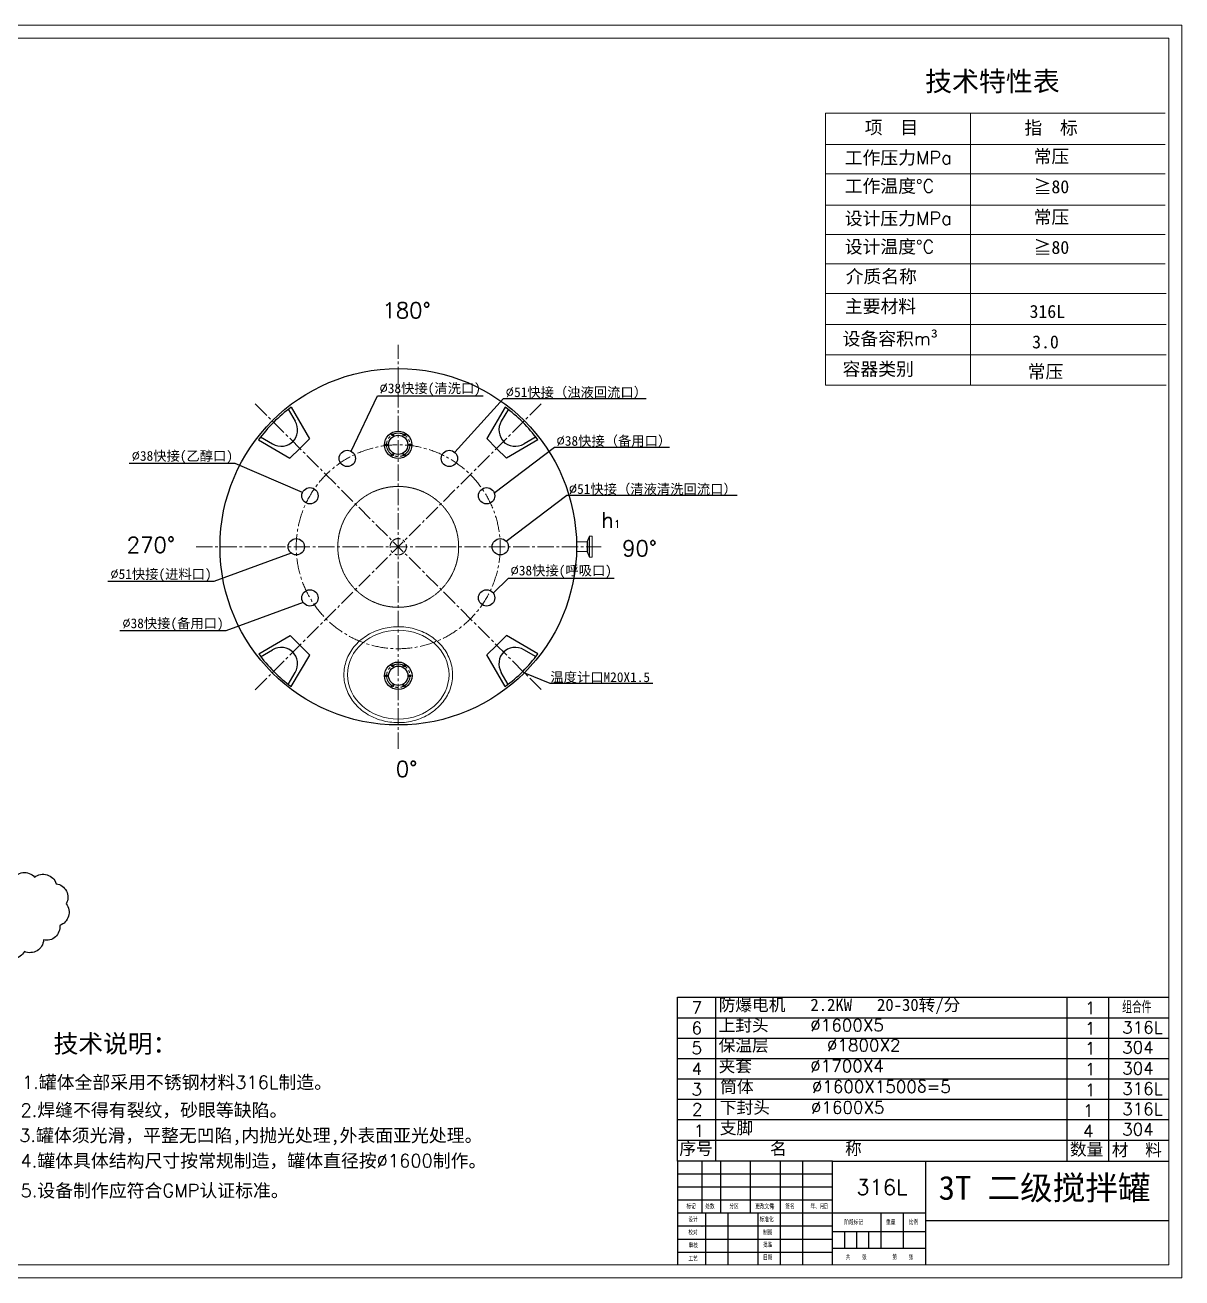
# Model space of a CAD drawing. Header units: millimetres. Extents: x 2158 to 10893, y 534 to 6317.
# Drawn here: x 5555 to 10893, y 534 to 6317 of the extents above; entities that cross this region are included whole.
import ezdxf

# ---------------------------------------------------------------- set-up
doc = ezdxf.new("R2010")
doc.units = ezdxf.units.MM
doc.header["$PDMODE"] = 3
doc.linetypes.add('CENTER2', pattern=[1.125, 0.75, -0.125, 0.125, -0.125])
doc.layers.add('中心线', color=1, linetype='CENTER2', lineweight=15)
doc.layers.add('实线', color=7, linetype='Continuous', lineweight=20)
doc.layers.add('图层2', color=2, linetype='Continuous')
doc.styles.get("Standard").update_dxf_attribs({"font": 'txt', "bigfont": 'gbcbig.shx'})
doc.dimstyles.new('ISO-25', dxfattribs={"dimtxt": 2.5, "dimasz": 2.5, "dimexe": 1.25, "dimexo": 0.625, "dimtad": 1, "dimtxsty": 'Standard', "dimcen": 2.5, "dimadec": 0, "dimazin": 0, "dimtfac": 1, "dimtmove": 0, "dimatfit": 3, "dimfxl": 0, "dimarcsym": 0})

msp = doc.modelspace()

# ---------------------------------------------------------------- linework, layer by layer
for p, q in [((6769.086, 4544.301), (6801.579, 4488.749)), ((6782.897, 4552.38), (6867.723, 4407.355)), ((7770.348, 4552.983), (7685.603, 4407.912)), ((7785.081, 4544.089), (7752.578, 4488.542)), ((6632.376, 4401.775), (6777.447, 4317.03)), ((6641.27, 4416.508), (6696.817, 4384.005)), ((6867.723, 4407.355), (6822.597, 4362.18)), ((7685.603, 4407.912), (7730.753, 4362.762)), ((7920.953, 4402.461), (7775.929, 4317.636)), ((7912.874, 4416.272), (7857.322, 4383.779)), ((6777.447, 4317.03), (6822.597, 4362.18)), ((7775.929, 4317.636), (7730.753, 4362.762)), ((8158.978, 3957.634), (8148.143, 3931.611)), ((8148.143, 3931.611), (8148.143, 3886.353)), ((8148.143, 3886.353), (8158.978, 3860.33)), ((8158.978, 3886.353), (8158.978, 3931.611)), ((6632.979, 3414.324), (6778.003, 3499.149)), ((6778.003, 3499.149), (6823.178, 3454.024)), ((7776.485, 3499.756), (7731.335, 3454.605)), ((7921.556, 3415.01), (7776.485, 3499.756)), ((6641.057, 3400.513), (6696.61, 3433.006)), ((6868.329, 3408.873), (6823.178, 3454.024)), ((7686.209, 3409.43), (7731.335, 3454.605)), ((7912.662, 3400.278), (7857.115, 3432.781)), ((6783.583, 3263.803), (6868.329, 3408.873)), ((7771.035, 3264.406), (7686.209, 3409.43)), ((6768.851, 3272.697), (6801.354, 3328.244)), ((7784.846, 3272.484), (7752.352, 3328.037)), ((8566.142, 1072.588), (8566.142, 1829.214)), ((8566.142, 1829.214), (10832.655, 1829.214)), ((8741.322, 1829.214), (8741.322, 1072.588)), ((10361.239, 1829.214), (10361.239, 1072.588)), ((10553.999, 1829.214), (10553.999, 1072.588)), ((8566.142, 1735.09), (10832.655, 1735.09)), ((8566.142, 1640.966), (10832.655, 1640.966)), ((8566.142, 1546.842), (10832.655, 1546.842)), ((8566.142, 1452.719), (10832.655, 1452.719)), ((8566.142, 1358.595), (10832.655, 1358.595)), ((8566.142, 1264.471), (10832.655, 1264.471)), ((8566.142, 1170.347), (10832.655, 1170.347)), ((8566.142, 1072.588), (8566.142, 594.094)), ((9281.12, 1072.588), (8566.142, 1072.588)), ((8679.018, 833.18), (8679.018, 1072.588)), ((8765.032, 833.18), (8765.032, 1072.588)), ((8902.656, 833.18), (8902.656, 1072.588)), ((9040.279, 594.094), (9040.279, 1072.588)), ((9143.497, 594.094), (9143.497, 1072.588)), ((9281.12, 594.094), (9281.12, 1072.588)), ((9281.12, 1072.588), (10832.655, 1072.588)), ((9711.193, 594.094), (9711.193, 1072.588)), ((9281.12, 1012.855), (8566.142, 1012.855)), ((9281.12, 953.123), (8566.142, 953.123)), ((9281.12, 893.391), (8566.142, 893.391)), ((9711.193, 833.18), (8566.142, 833.18)), ((8696.221, 592.339), (8696.221, 833.18)), ((8799.438, 594.094), (8799.438, 833.18)), ((8937.062, 594.094), (8937.062, 833.18)), ((9504.758, 669.753), (9504.758, 833.18)), ((9607.976, 669.753), (9607.976, 833.18)), ((9281.12, 772.97), (8566.142, 772.97)), ((9712.589, 799.051), (10832.655, 799.051)), ((8566.142, 712.76), (9281.12, 712.76)), ((9711.193, 747.166), (9281.12, 747.166)), ((9337.03, 669.753), (9337.03, 747.166)), ((9392.939, 669.753), (9392.939, 747.166)), ((9448.849, 669.753), (9448.849, 747.166)), ((9504.758, 669.753), (9504.758, 747.166)), ((8566.142, 652.55), (9281.12, 652.55)), ((9711.193, 669.753), (9281.12, 669.753))]:
    msp.add_line(p, q)
for centre, radius in [((7277.29, 3908.717), 822.531), ((7276.601, 4379.335), 63.42), ((7276.797, 4379.335), 44.544), ((7249.856, 4426), 4.431), ((7303.739, 4426), 4.431), ((7041.89, 4316.404), 37.649), ((7222.914, 4379.335), 4.431), ((7330.681, 4379.335), 4.431), ((7512.735, 4316.404), 37.649), ((7249.856, 4332.671), 4.431), ((7303.739, 4332.671), 4.431), ((6869.459, 4144.087), 37.649), ((7684.595, 4143.964), 37.649), ((6806.373, 3908.578), 37.649), ((7747.61, 3908.717), 37.649), ((6869.459, 3672.798), 37.649), ((7684.595, 3672.92), 37.649), ((7277.041, 3313.251), 63.42), ((7277.237, 3313.251), 44.544), ((7250.296, 3359.915), 4.431), ((7304.179, 3359.915), 4.431), ((7223.354, 3313.251), 4.431), ((7331.121, 3313.251), 4.431), ((7250.296, 3266.586), 4.431), ((7304.179, 3266.586), 4.431)]:
    msp.add_circle(centre, radius)
at = {"lineweight": 30}
for centre, start, end in [((7179.165, 4005.809), 125.9423827, 144.0891997), ((7374.382, 4006.194), 35.9423827, 54.0891997), ((7179.55, 3810.592), 215.9423827, 234.0891997), ((7374.767, 3810.977), 305.9423827, 324.0891997)]:
    msp.add_arc(centre, 675.106, start, end, dxfattribs=at)
for centre, start, end in [((6732.524, 4448.358), 314.891876, 30.3236139), ((7821.626, 4448.139), 149.6662983, 225.0980362), ((6737.22, 4453.053), 239.6662983, 315.0980362), ((7816.931, 4452.834), 224.891876, 300.3236139), ((6737.001, 3363.951), 44.891876, 120.3236139), ((6732.306, 3368.647), 329.6662983, 45.0980362), ((7821.407, 3368.428), 134.891876, 210.3236139), ((7816.712, 3363.733), 59.6662983, 135.0980362)]:
    msp.add_arc(centre, 80, start, end)
for p in [(8679.018, 953.601), (8679.018, 893.391), (8679.018, 833.18), (8679.018, 772.97), (8679.018, 712.76), (8679.018, 652.55)]:
    msp.add_point(p)
at = {"layer": '中心线', "ltscale": 100}
for p, q in [((7277.208, 2976.159), (7277.372, 4841.275)), ((7936.498, 4568.576), (7277.08, 3909.158)), ((6617.221, 4568.366), (7276.639, 3908.948)), ((6344.732, 3908.442), (8213.547, 3908.991)), ((6617.431, 3249.089), (7276.849, 3908.507)), ((7936.708, 3249.299), (7277.29, 3908.717))]:
    msp.add_line(p, q, dxfattribs=at)
for centre, radius in [((7276.797, 4379.335), 53.884), ((7276.992, 3908.717), 470.619), ((7276.964, 3908.832), 37.649), ((7277.237, 3313.251), 53.884)]:
    msp.add_circle(centre, radius, dxfattribs=at)
at = {"layer": '中心线'}
msp.add_circle((7276.966, 3908.393), 278.812, dxfattribs=at)
at = {"layer": '图层2'}
msp.add_lwpolyline([(5382.803, 2202.901, -0.52056705), (5410.663, 2307.301, -0.52056705), (5410.663, 2307.301, -0.52056705), (5496.565, 2372.261, -0.52056705), (5496.565, 2372.261, -0.52056705), (5598.719, 2383.861, -0.52056705), (5598.719, 2383.861, -0.52056705), (5698.551, 2353.701, -0.52056705), (5698.551, 2353.701, -0.52056705), (5744.984, 2260.901, -0.52056705), (5744.984, 2260.901, -0.52056705), (5714.803, 2161.14, -0.52056705), (5714.803, 2161.14, -0.52056705), (5640.509, 2093.86, -0.52056705), (5640.509, 2093.86, -0.52056705), (5552.285, 2040.5, -0.52056705), (5552.285, 2040.5, -0.52056705), (5452.453, 2026.58, -0.52056705), (5452.453, 2026.58, -0.52056705), (5392.089, 2107.78, -0.52056705), (5392.089, 2107.78, -0.52056705)], format="xyb", close=True, dxfattribs=at)
at = {"layer": '实线'}
for p, q in [((2158.211, 6316.817), (10892.894, 6316.817)), ((10892.894, 533.855), (10892.894, 6316.817)), ((2218.451, 6256.578), (10832.655, 6256.578)), ((10832.655, 6256.578), (10832.655, 594.094)), ((9247.78, 5909.732), (9247.78, 4654.05)), ((9247.78, 5909.732), (10816.053, 5909.732)), ((9916.889, 5909.732), (9916.889, 4654.05)), ((9247.78, 5765.558), (10816.053, 5765.558)), ((9247.78, 5629.761), (10816.053, 5629.761)), ((9247.78, 5485.587), (10816.053, 5485.587)), ((9247.78, 5349.79), (10816.053, 5349.79)), ((9247.78, 5213.992), (10816.053, 5213.992)), ((9247.78, 5078.194), (10820.243, 5078.194)), ((9247.78, 4934.021), (10820.243, 4934.021)), ((9247.78, 4794.035), (10820.243, 4794.035)), ((9247.78, 4654.05), (10820.243, 4654.05)), ((10832.655, 594.094), (2218.451, 594.094)), ((10892.894, 533.855), (2158.211, 533.855))]:
    msp.add_line(p, q, dxfattribs=at)
msp.add_lwpolyline([(8158.978, 3860.33), (8158.978, 3957.634), (8172.442, 3957.634), (8172.442, 3860.33)], close=True, dxfattribs=at)
for points in [[(8099.502, 3931.611), (8148.143, 3931.611)], [(8148.143, 3886.353), (8099.517, 3886.353)]]:
    msp.add_lwpolyline(points, dxfattribs=at)
msp.add_ellipse((7277.019, 3318.314), major_axis=(-234.277, 0), ratio=0.87461704, start_param=-3.14159265, end_param=3.14159265, dxfattribs=at)
msp.add_open_spline([(7527.768, 3318.314), (7527.768, 3325.654), (7527.354, 3332.993), (7525.221, 3351.893), (7522.873, 3363.395), (7516.171, 3385.907), (7511.816, 3396.917), (7501.224, 3418.168), (7494.987, 3428.409), (7480.802, 3447.875), (7472.854, 3457.1), (7455.455, 3474.319), (7446.005, 3482.313), (7425.839, 3496.891), (7415.123, 3503.475), (7392.69, 3515.086), (7380.972, 3520.114), (7356.813, 3528.505), (7344.373, 3531.868), (7319.063, 3536.858), (7306.194, 3538.484), (7280.328, 3539.964), (7267.332, 3539.819), (7241.516, 3537.759), (7228.696, 3535.845), (7203.535, 3530.288), (7191.193, 3526.646), (7167.279, 3517.713), (7155.706, 3512.422), (7133.608, 3500.305), (7123.083, 3493.479), (7103.338, 3478.444), (7094.118, 3470.235), (7077.217, 3452.619), (7069.536, 3443.212), (7055.916, 3423.42), (7049.977, 3413.035), (7040.004, 3391.54), (7035.971, 3380.429), (7029.928, 3357.765), (7027.917, 3346.211), (7025.979, 3322.958), (7026.051, 3311.261), (7028.275, 3288.03), (7030.427, 3276.497), (7036.748, 3253.894), (7040.917, 3242.826), (7051.15, 3221.431), (7057.215, 3211.106), (7071.073, 3191.449), (7078.867, 3182.117), (7095.978, 3164.667), (7105.296, 3156.547), (7125.219, 3141.703), (7135.825, 3134.979), (7158.066, 3123.073), (7169.7, 3117.892), (7193.719, 3109.186), (7206.103, 3105.66), (7231.329, 3100.342), (7244.17, 3098.548), (7270.009, 3096.731), (7283.006, 3096.708), (7308.853, 3098.432), (7321.702, 3100.179), (7346.952, 3105.407), (7359.352, 3108.888), (7383.41, 3117.507), (7395.068, 3122.646), (7417.362, 3134.47), (7427.998, 3141.156), (7447.989, 3155.926), (7457.344, 3164.011), (7474.535, 3181.399), (7482.372, 3190.701), (7496.321, 3210.305), (7502.433, 3220.608), (7512.766, 3241.963), (7516.986, 3253.016), (7523.413, 3275.594), (7525.619, 3287.118), (7527.44, 3305.24), (7527.768, 3311.777), (7527.768, 3318.314)], degree=3, knots=[-3.14159265, -3.14159265, -3.14159265, -3.14159265, -3.04317855, -3.04317855, -2.8868423, -2.8868423, -2.73050605, -2.73050605, -2.57416979, -2.57416979, -2.41783354, -2.41783354, -2.26149729, -2.26149729, -2.10516104, -2.10516104, -1.94882478, -1.94882478, -1.79248853, -1.79248853, -1.63615228, -1.63615228, -1.47981602, -1.47981602, -1.32347977, -1.32347977, -1.16714352, -1.16714352, -1.01080726, -1.01080726, -0.85447101, -0.85447101, -0.69813476, -0.69813476, -0.54179851, -0.54179851, -0.38546225, -0.38546225, -0.229126, -0.229126, -0.07278975, -0.07278975, 0.08354651, 0.08354651, 0.23988276, 0.23988276, 0.39621901, 0.39621901, 0.55255527, 0.55255527, 0.70889152, 0.70889152, 0.86522777, 0.86522777, 1.02156402, 1.02156402, 1.17790028, 1.17790028, 1.33423653, 1.33423653, 1.49057278, 1.49057278, 1.64690904, 1.64690904, 1.80324529, 1.80324529, 1.95958154, 1.95958154, 2.1159178, 2.1159178, 2.27225405, 2.27225405, 2.4285903, 2.4285903, 2.58492655, 2.58492655, 2.74126281, 2.74126281, 2.89759906, 2.89759906, 3.05393531, 3.05393531, 3.14159265, 3.14159265, 3.14159265, 3.14159265], dxfattribs=at)

# ---------------------------------------------------------------- texts
for s, height, p in [('标记', 21.5037, (8606.719, 852.359)), ('处数', 21.5037, (8693.431, 852.65)), ('分区', 21.5037, (8804.785, 852.824)), ('更改文件', 21.5037, (8923.849, 852.228)), ('号', 21.504, (8991.743, 851.074)), ('签名', 21.5037, (9063.178, 852.534)), ('年、月、', 21.5037, (9178.948, 852.417)), ('日', 21.504, (9238.505, 852.592)), ('设计', 21.5037, (8615.437, 792.498)), ('标准化', 21.5037, (8944.501, 792.207)), ('校对', 21.5037, (8615.437, 732.288)), ('制图', 21.5037, (8959.96, 732.229)), ('阶段标记', 21.5037, (9335.635, 779.247)), ('重量', 21.5037, (9527.831, 779.363)), ('比例', 21.5037, (9632.618, 779.654)), ('审核', 21.5037, (8616.425, 671.903)), ('批准', 21.5037, (8959.96, 675.281)), ('日期', 21.5037, (8959.96, 616.825)), ('共', 21.504, (9341.35, 617.995)), ('张', 21.504, (9416.283, 617.995)), ('第', 21.504, (9556.968, 618.054)), ('张', 21.504, (9631.9, 618.054)), ('工艺', 21.5037, (8615.785, 611.693))]:
    msp.add_text(s, height=height).set_placement(p)
at = {"attachment_point": 1}
for s, insert, char_height, width in [('180%%d', (7203.358, 5035.901), 72.287, 2088.30986), ('h{\\H0.48418x;1}', (8213.606, 4068.387), 72.287, 2088.30986), ('270%%d', (6023.814, 3953.732), 72.287, 2088.30986), ('90%%d', (8309.36, 3937.35), 72.287, 2088.30986), ('0%%d', (7265.785, 2919.338), 72.287, 2088.30986), ('7', (8630.209, 1809.707), 56.474, 1631.49256), ('{\\fSimSun|b0|i0|c134|p54;防爆电机   2.2KW   20-30转/分}', (8755.294, 1822.777), 56.47424, 1631.49256), ('1', (10446.009, 1807.944), 56.474, 1631.49256), ('组合件', (10617.174, 1812.395), 56.4742, 1631.49256), ('{\\fSimSun|b0|i0|c134|p54;上封头     }%%C1600X5', (8755.294, 1728.653), 56.47424, 1631.49256), ('6', (8630.209, 1715.583), 56.474, 1631.49256), ('1', (10446.009, 1713.821), 56.474, 1631.49256), ('316L', (10617.174, 1718.271), 56.4742, 1631.49256), ('{\\fSimSun|b0|i0|c134|p54;技术说明：}', (5686.792, 1656.957), 83.7128, 1495.91224), ('5', (8630.209, 1623.277), 56.474, 1631.49256), ('{\\fSimSun|b0|i0|c134|p54;保温层       }%%C1800X2', (8755.294, 1636.347), 56.47424, 1631.49256), ('1', (10446.009, 1621.515), 56.474, 1631.49256), ('304', (10617.174, 1625.965), 56.4742, 1631.49256), ('4', (8630.209, 1527.336), 56.474, 1631.49256), ('{\\fSimSun|b0|i0|c134|p54;夹套       }%%C1700X4', (8755.294, 1540.406), 56.47424, 1631.49256), ('1', (10446.009, 1525.573), 56.474, 1631.49256), ('304', (10617.174, 1530.023), 56.4742, 1631.49256), ('1.{\\fSimSun|b0|i0|c134|p54;罐体全部采用不锈钢材料}316L{\\fSimSun|b0|i0|c134|p54;制造。}', (5540.887, 1467.264), 60.4113, 1951.57313), ('{\\fSimSun|b0|i0|c134|p54;筒体       }%%C1600X1500{\\fSimSun|b0|i0|c134|p54;δ}=5', (8762.716, 1444.791), 56.47424, 1631.49256), ('3', (8630.209, 1432.403), 56.474, 1631.49256), ('1', (10445.725, 1429.857), 56.474, 1631.49256), ('316L', (10617.174, 1435.9), 56.4742, 1631.49256), ('2.{\\fSimSun|b0|i0|c134|p54;焊缝不得有裂纹，砂眼等缺陷。}', (5534.049, 1338.585), 60.4113, 1269.59017), ('2', (8632.098, 1339.977), 56.474, 1631.49256), ('{\\fSimSun|b0|i0|c134|p54;下封头}   {\\fSimSun|b0|i0|c134|p54; }%%C1600X5', (8760.748, 1348.672), 56.47424, 1631.49256), ('1', (10436.062, 1334.623), 56.474, 1631.49256), ('316L', (10617.174, 1341.776), 56.4742, 1631.49256), ('3.{\\fSimSun|b0|i0|c134|p54;罐体须光滑，平整无凹陷,内抛光处理,外表面\\fSimSun|b0|i0|c134|p6;亚\\fSimSun|b0|i0|c134|p54;光处理。}', (5528.066, 1221.991), 60.411302, 2301.03159), ('1', (8640.416, 1241.189), 56.474, 1631.49256), ('{\\fSimSun|b0|i0|c134|p54;支脚}', (8760.748, 1254.548), 56.47424, 1631.49256), ('4', (10436.062, 1240.5), 56.474, 1631.49256), ('304', (10617.174, 1247.652), 56.4742, 1631.49256), ('{\\fSimSun|b0|i0|c134|p54;序号}', (8573.956, 1158.883), 56.47424, 1631.49256), ('{\\fSimSun|b0|i0|c134|p54;名       称}', (8992.307, 1158.661), 56.47424, 1631.49256), ('{\\fSimSun|b0|i0|c134|p54;数量}', (10376.123, 1156.076), 56.47424, 1631.49256), ('{\\fSimSun|b0|i0|c134|p54;材  料}', (10569.324, 1153.6), 56.47424, 1631.49256), ('4.{\\fSimSun|b0|i0|c134|p54;罐体具体结构尺寸按常规制造，罐体直径按}%%C1600{\\fSimSun|b0|i0|c134|p54;制作。}', (5534.165, 1104.958), 60.4113, 2300.51038), ('316L', (9390.619, 988.881), 71.6788, 993.95547), ('5.{\\fSimSun|b0|i0|c134|p54;设备制作应符合}GMP{\\fSimSun|b0|i0|c134|p54;认证标准。}', (5534.306, 967.357), 60.4113, 1272.28781)]:
    msp.add_mtext(s, dxfattribs=dict(at, insert=insert, char_height=char_height, width=width))
at = {"layer": '图层2', "char_height": 45}
for s, insert, attachment_point in [('%%C{\\fSimSun|b0|i0|c134|p2;38快接(清洗口)}', (7190.272, 4605.903), 7), ('%%C{\\fSimSun|b0|i0|c134|p2;51快接（浊液回流口）}', (7772.847, 4593.916), 7), ('%%C{\\fSimSun|b0|i0|c134|p2;38快接（备用口）}', (8007.056, 4369.176), 7), ('%%C{\\fSimSun|b0|i0|c134|p2;38快接(乙醇口)}', (6514.603, 4293.771), 9), ('%%C{\\fSimSun|b0|i0|c134|p2;51快接（清液清洗回流口）}', (8063.904, 4146.96), 7), ('%%C{\\fSimSun|b0|i0|c134|p2;38快接(呼吸口)}', (7794.725, 3764.649), 7), ('%%C{\\fSimSun|b0|i0|c134|p2;51快接(进料口)}', (6416.212, 3748.301), 9), ('%%C{\\fSimSun|b0|i0|c134|p2;38快接(备用口)}', (6471.401, 3521.142), 9), ('{\\fSimSun|b0|i0|c134|p2;温度计口M20X1.5}', (7978.764, 3279.467), 7)]:
    msp.add_mtext(s, dxfattribs=dict(at, insert=insert, attachment_point=attachment_point))
at = {"layer": '实线'}
for s, insert, char_height, width, attachment_point in [('{\\fSimSun|b0|i0|c134|p54;技术特性表}', (9707.848, 6102.902), 91.08166, 900.814, 1), ('{\\fSimSun|b0|i0|c134|p54;\\H0.7937x;项  目}', (9552.564, 5840.855), 75.90138, 1501.35666, 5), ('{\\fSimSun|b0|i0|c134|p54;\\H0.7937x;指  标}', (10289.155, 5839.253), 75.90138, 1501.35666, 5), ('{\\fSimSun|b0|i0|c134|p2;工作压力}MPa', (9337.132, 5734.416), 60.23919, 2268.26655, 1), ('{\\fSimSun|b0|i0|c134|p54;常压}', (10290.821, 5707.441), 60.23919, 1501.35666, 5), ('{\\fSimSun|b0|i0|c134|p2;工作温度%%d}C', (9337.132, 5603.828), 60.23919, 2268.26655, 1), ('{\\fSimSun|b0|i0|c134|p0;≧80}', (10290.821, 5568.782), 60.23919, 1501.35666, 5), ('{\\fSimSun|b0|i0|c134|p2;设计压力}MPa', (9337.132, 5454.445), 60.23919, 2268.26655, 1), ('{\\fSimSun|b0|i0|c134|p54;常压}', (10290.821, 5427.47), 60.23919, 1501.35666, 5), ('{\\fSimSun|b0|i0|c134|p2;设计温度%%d}C', (9337.132, 5323.857), 60.23919, 2268.26655, 1), ('{\\fSimSun|b0|i0|c134|p0;≧80}', (10290.821, 5288.811), 60.23919, 1501.35666, 5), ('{\\fSimSun|b0|i0|c134|p54;介质名称}', (9341.322, 5186.591), 60.23919, 2268.26655, 1), ('{\\fSimSun|b0|i0|c134|p54;主要材料\\fSimSun|b0|i0|c134|p0;}', (9337.759, 5048.996), 60.23919, 2268.26655, 1), ('{\\fSimSun|b0|i0|c134|p54;316L}', (10271.723, 4994.542), 60.23919, 1501.35666, 5), ('{\\fSimSun|b0|i0|c134|p54;设备容积}m{\\fSimSun|b0|i0|c134|p0;³}', (9327.244, 4899.215), 60.23919, 2268.26655, 1), ('{\\fSimSun|b0|i0|c134|p54;3.0}', (10263.383, 4854.016), 60.23919, 1501.35666, 5), ('{\\fSimSun|b0|i0|c134|p54;容器类别}', (9327.244, 4759.23), 60.23919, 2268.26655, 1), ('{\\fSimSun|b0|i0|c134|p54;常压}', (10263.383, 4714.03), 60.23919, 1501.35666, 5), ('{\\fSimSun|b0|i0|c134|p2;3T 二级搅拌罐}', (9770.5, 1004.941), 110.29608, 23139.06739, 1)]:
    msp.add_mtext(s, dxfattribs=dict(at, insert=insert, char_height=char_height, width=width, attachment_point=attachment_point))

# ---------------------------------------------------------------- leaders
at = {"layer": '图层2', "annotation_type": 0, "has_hookline": 1}
for points, hookline_direction, text_width in [([(7059.094, 4349.893), (7180.567, 4605.278), (7189.647, 4605.278)], 0, 479), ([(7537.42, 4344.832), (7763.142, 4593.291), (7772.222, 4593.291)], 0, 648.75), ([(7718.28, 4156.628), (7997.351, 4368.551), (8006.431, 4368.551)], 0, 520.75), ([(6835.318, 4159.957), (6524.308, 4293.146), (6515.228, 4293.146)], 1, 479), ([(7775.128, 3934.412), (8054.199, 4146.335), (8063.279, 4146.335)], 0, 776.75), ([(6782.894, 3879.146), (6425.916, 3747.676), (6416.837, 3747.676)], 1, 479), ([(7715.101, 3694.985), (7785.021, 3764.024), (7794.1, 3764.024)], 0, 479), ([(6838.084, 3651.988), (6481.105, 3520.517), (6472.026, 3520.517)], 1, 479), ([(7858.907, 3327.1), (7976.16, 3278.842), (7978.139, 3278.842)], 0, 473)]:
    msp.add_leader(points, dimstyle='ISO-25', override={"dimgap": 0.625, "dimtad": 1, "dimfxl": 2}, dxfattribs=dict(at, hookline_direction=hookline_direction, text_width=text_width))

doc.saveas('drawing.dxf')
